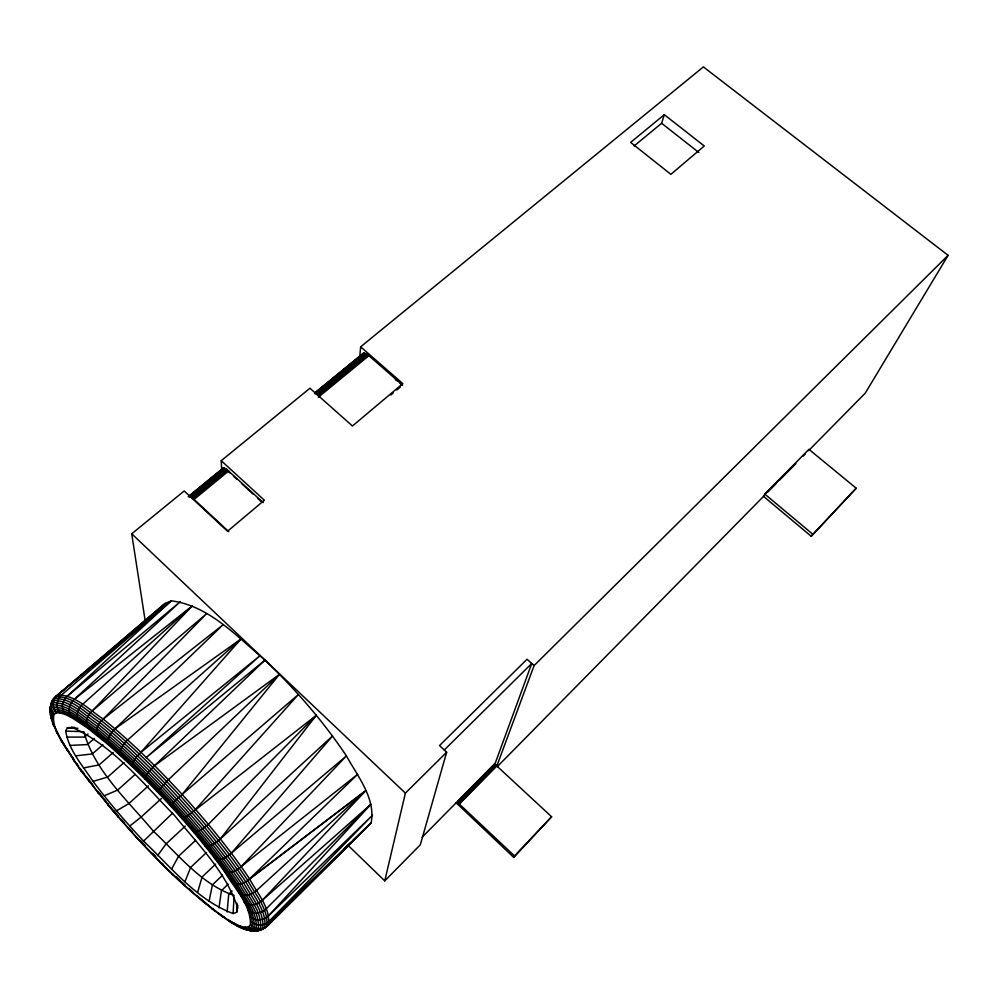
<?xml version="1.0" encoding="UTF-8"?>
<svg xmlns="http://www.w3.org/2000/svg" width="998" height="998" viewBox="0 0 998 998"><rect width="100%" height="100%" fill="white"/><g stroke="black" fill="none" stroke-linecap="round" stroke-linejoin="round"><path stroke-width="1.5" d="M74.638 727.367L67.377 727.742L65.718 731.11C68.762 750.321 82.672 765.616 93.051 781.384C108.707 802.267 125.748 822.065 143.562 841.114C171.12 867.2 196.718 899.947 233.108 913.544L236.713 912.297L237.823 905.236M236.713 912.297L237.025 903.24M233.108 913.544L234.019 896.99M234.405 923.2L230.9 922.214L228.143 919.907C234.368 923.162 241.042 928.302 248.465 926.868L250.448 924.946C251.022 904.575 234.168 888.045 224.413 871.404C200.473 838.457 173.44 807.869 144.86 778.927L146.918 774.186L152.831 767.312L264.994 660.077C295.283 689.156 323.028 721.005 346.431 755.91C357.546 776.244 375.822 798.213 371.169 822.801L268.437 924.946C250.398 941.576 226.858 919.158 211.938 908.529L222.978 916.95L221.593 916.027M144.86 778.927L132.36 766.651C132.085 760.763 137.15 756.185 140.955 752.292L260.154 655.561L146.294 757.519L264.994 660.077C237.087 636.786 209.093 605.624 171.282 600.821L165.132 603.391L55.314 696.866C50.087 701.083 49.276 709.578 53.942 714.518C51.21 728.029 62.313 740.104 68.039 751.482L60.703 739.842L52.557 722.664L58.395 734.628M227.132 912.01L228.717 894.283L232.072 891.027M359.667 357.596L360.652 346.83L703.39 66.916L948.1 255.338L865.229 393.187L808.667 450.585M263.21 502.618L226.534 469.197L223.253 468.037L220.121 471.38M457.595 801.307L459.342 804.051L514.494 855.91L513.783 857.457L455.874 802.542M219.024 907.818L221.406 890.678L228.143 884.191M444.272 750.009L531.747 663.47L495.145 763.433L496.842 766.002L551.607 816.751L513.783 857.457M215.655 910.987C175.074 881.209 140.855 843.11 107.959 805.112L107.909 803.752M107.796 804.538L139.533 840.827L140.294 840.378L145.421 845.78M209.081 901.182L212.437 884.852L222.566 875.159M88.884 669.259L55.314 696.866L57.809 694.957C75.536 695.032 89.271 709.84 103.181 719.084C131.574 741.913 157.447 767.699 182.147 794.433C206.399 821.167 229.64 848.961 249.662 879.051C257.16 893.222 270.757 907.918 268.437 924.946L264.408 928.452M400.173 383.244L402.606 385.128L368.873 355.7C367.364 354.203 362.948 351.421 362.162 354.914L353.766 361.8M347.803 845.106L384.766 880.86L405.388 793.123L446.655 752.23L439.507 745.568L527.069 659.241L534.092 665.591L496.842 766.002L459.342 804.051M51.846 702.567L52.47 700.272L57.809 694.957L165.132 603.391M53.106 700.758L53.742 698.45L56.225 696.567C73.914 696.704 87.587 711.512 101.472 720.756C129.815 743.597 155.663 769.371 180.339 796.08C204.578 822.801 227.818 850.558 247.853 880.598C255.351 894.744 268.949 909.378 266.716 926.381C261.85 929.886 254.59 929.35 250.448 924.946M53.518 722.003L51.26 718.61L50.125 711.986L51.035 708.742L53.393 707.021C70.384 707.594 83.395 721.791 96.731 730.798C123.852 752.879 148.652 777.654 172.355 803.328C195.645 828.989 218.001 855.623 237.399 884.39C244.735 897.988 257.771 911.898 256.074 928.29L253.954 930.261L250.448 930.647L243.774 928.751L234.892 923.736M446.655 752.23L420.32 844.77L384.766 880.86M197.629 892.349L202.083 877.005L215.63 864.118M634.117 145.97L661.624 123.265L664.306 114.683L704.251 145.995L670.881 174.338L630.624 142.402L664.306 114.683M118.338 815.99L118.45 817.225L98.004 791.651M129.179 828.24L128.867 829.014M185.004 881.596L190.668 867.399L206.511 852.442M157.497 791.888L166.629 781.434L279.49 674.324L182.147 794.433L170.072 805.336M51.522 703.702L50.062 707.744L50.125 711.986M171.544 869.246L178.492 856.321L195.546 840.353M763.557 496.393L764.817 494.11L808.941 449.349L856.209 488.209L811.212 536.263L763.557 496.393L497.291 766.651M811.212 536.263L856.209 488.209M157.609 855.635L165.893 844.083L185.291 826.07M205.151 846.142C211.002 847.102 216.129 842.462 220.333 838.994L316.329 715.292L188.273 815.478L182.347 819.021M215.306 859.116C221.169 861.199 227.095 856.82 231.336 853.165L332.509 736.013L220.333 838.994M140.955 752.292L241.142 638.845L115.02 728.827C110.803 732.769 106.299 738.982 108.632 744.995L132.36 766.651M195.521 809.366L298.439 694.471L182.147 794.433M250.199 916.576C255.201 921.404 263.771 920.68 268.524 915.84L370.844 804.351L262.237 900.321C257.621 904.924 249.45 906.733 244.111 902.317M262.237 900.321L365.842 790.616L249.55 878.876L357.646 774.311L241.167 866.588C236.85 870.493 230.176 874.348 224.413 871.404M514.494 855.91L551.607 816.751M87.899 728.278C84.368 722.452 87.612 714.955 92.352 710.85L192.252 605.898L74.314 699.336C69.199 703.602 67.19 711.861 71.369 717.425L87.899 728.278L108.632 744.995M143.562 841.114L172.679 813.058M241.167 866.588L346.431 755.91L231.336 853.165M251.034 921.516C255.887 926.468 264.507 926.094 269.26 921.216L372.591 815.154L268.524 915.84M97.804 735.95C94.785 730.012 98.69 723.088 103.181 719.084L206.623 613.658L92.352 710.85M767.849 492.026L776.444 483.306M779.663 480.038L795.768 463.683M422.179 837.185L495.17 763.258M457.62 801.706L495.17 763.67M457.733 801.98L495.27 763.944M457.895 802.292L495.432 764.256M471.742 788.457L476.021 784.116M458.107 802.629L495.632 764.593M458.369 802.991L495.894 764.955M458.668 803.353L496.181 765.304M458.993 803.702L496.505 765.666M316.329 715.292L208.333 824.311L200.86 830.136L194.099 832.694M57.809 694.957L171.282 600.821L67.34 696.155C62.113 700.471 60.591 708.917 64.97 714.343L71.369 717.425M370.844 804.351L266.179 908.854C261.476 913.594 253.055 914.804 247.891 910.151M371.169 822.801L266.117 927.017L371.169 822.801L269.26 921.216M795.518 463.658L764.817 494.11L812.609 534.08M803.203 456.049L805.386 453.865M534.092 665.591L948.1 255.338M115.02 728.827L223.09 624.736L103.181 719.084M344.273 848.762L351.009 842.287M353.255 840.129L366.715 827.192M74.314 699.336L180.376 601.619L67.34 696.155M161.439 798.487L140.718 817.399L129.752 826.057M148.415 785.875L128.779 803.627L116.504 810.825M192.252 605.898L82.697 704.251C77.732 708.443 75.137 716.377 79.042 722.078M135.092 774.46L117.689 790.054L104.166 795.805M262.486 929.55L264.769 927.516C266.903 910.563 253.355 896.029 245.857 881.933C225.86 852.018 202.694 824.36 178.53 797.726C153.942 771.105 128.193 745.419 99.962 722.614C86.14 713.383 72.555 698.637 54.927 698.413C52.283 702.916 52.757 708.979 56.225 712.921L59.905 712.846L64.97 714.343M241.142 638.845L127.682 739.955C123.702 743.859 118.787 749.261 120.222 755.274M124.026 762.522L107.734 777.018L93.051 781.384M113.211 752.48L99.201 764.867L83.47 767.936M102.869 744.695L92.327 753.939L75.711 755.835M94.411 738.42L87.362 744.57L70.022 745.444M88.011 734.004L84.481 737.073L66.641 737.098M171.282 600.821L61.826 694.708C56.549 699.024 55.389 707.582 59.905 712.846M390.917 394.983L393.249 393.012M396.767 390.056L400.273 387.099M223.253 468.037L188.273 496.617L190.032 496.58L192.976 498.451L227.606 469.996M318.412 395.383L367.775 354.826M192.976 498.451L194.086 499.424L228.717 470.956M318.312 397.279L368.873 355.7M91.28 667.288L94.872 664.331M98.465 661.375L100.873 659.404M314.62 393.05L363.222 353.304M189.233 496.093L222.554 468.773M315.493 392.576L362.336 354.178M189.283 496.368L223.864 468M314.582 393.624L363.908 353.18M189.196 496.742L202.282 486.014M330.962 380.5L333.357 378.529M336.962 375.572L339.357 373.601M342.963 370.657L345.358 368.686M347.766 366.715L351.358 363.771M190.032 496.58L224.637 468.187M315.393 393.748L364.732 353.28M190.917 497.004L225.536 468.598M316.316 394.098L365.68 353.591M191.903 497.628L226.534 469.197M317.327 394.647L366.703 354.115M145.147 620.544L131.724 533.805L184.193 490.954L227.544 531.248L264.345 500.235L221.232 460.702L309.941 388.247L352.456 426.009L402.818 383.594L360.652 346.83M50.985 704.401L53.393 702.592C70.758 703.016 84.094 717.537 97.729 726.681C125.511 749.224 150.885 774.573 175.137 800.82C198.951 827.08 221.818 854.338 241.591 883.791C249.038 897.689 262.387 911.947 260.466 928.676L258.257 930.685C250.548 931.72 242.851 929.063 236.277 925.121M154.615 765.641L279.49 674.324M53.942 714.518L56.225 712.921M258.781 929.974L261.251 929.699M185.141 885.064L172.08 873.712L172.517 874.323L173.203 874.672L161.289 863.158L162.886 863.757M65.718 731.11L83.844 731.696C94.486 770.893 127.869 800.571 153.205 830.997C178.006 854.3 201.072 884.053 234.106 895.48M67.377 727.742L77.956 728.29M239.657 926.905L241.578 927.267M214.196 910.475L202.719 901.169L209.642 906.196M71.656 727.193C113.473 745.818 143.288 783.704 174.75 815.715C197.891 844.533 226.521 872.165 237.736 908.217M242.788 927.791C248.24 930.373 254.415 931.608 260.416 930.311L262.661 928.277C264.695 911.436 251.234 897.015 243.749 883.005C223.839 853.29 200.798 825.795 176.783 799.336C152.332 772.851 126.734 747.315 98.702 724.61C84.967 715.416 71.482 700.758 53.979 700.446L51.547 702.28L50.062 707.744L50.461 711.362M229.403 921.216L238.485 926.231M184.081 884.877L182.671 883.642L204.715 902.903M232.309 882.806C237.948 886.399 245.258 883.205 249.662 879.051L365.842 790.616L256.711 890.341C252.207 894.744 244.398 897.227 238.909 893.16M220.446 914.804L232.584 922.888M217.876 912.634L224.538 917.549M108.42 805.461L80.963 770.743L60.703 739.842M395.308 379.49L397.74 381.361M661.624 123.265L698.874 152.532M196.955 895.593L206.037 903.315M189.42 888.894L192.614 891.763M248.465 926.868L251.933 929.475L256.074 930.66L258.245 928.676C260.054 912.11 246.855 898.013 239.458 884.253C219.847 855.124 197.217 828.153 173.64 802.167C149.638 776.182 124.538 751.095 97.068 728.765C83.57 719.683 70.384 705.312 53.193 704.813L50.811 706.572L49.9 709.877L51.26 718.61M227.831 470.969L230.114 473.064M233.532 476.196L236.963 479.339M241.528 483.531L252.931 494.01M257.496 498.202L260.927 501.345M194.086 499.424L228.767 531.647M245.159 927.279L248.49 929.874L251.933 929.475L254.003 927.516C255.6 911.324 242.739 897.614 235.478 884.191C216.329 855.835 194.286 829.563 171.307 804.251C147.929 778.939 123.49 754.5 96.756 732.707C83.583 723.8 70.758 709.803 53.979 709.154L51.647 710.825L50.748 714.007L53.044 717.574M176.322 876.793L179.628 879.899M131.724 533.805L405.388 793.123M240.605 926.219L242.077 927.641L246.706 928.739L250.086 928.327L252.107 926.394C253.617 910.413 240.955 896.903 233.769 883.654C214.894 855.735 193.175 829.862 170.546 804.937C147.517 779.999 123.44 755.923 97.118 734.441C84.119 725.633 71.482 711.848 54.927 711.137L52.62 712.772L51.734 715.89L52.22 720.406M152.607 853.302L155.688 856.434M162.113 863.819L139.558 840.678M130.189 829.35L132.21 831.559M128.804 828.739L131.798 832.008M135.79 836.374L139.782 840.728M62.662 742.587L55.776 729.887M121.294 819.333L124.251 822.676M113.597 810.426L117.39 814.879M54.054 726.22L50.424 714.618L53.131 724.523L55.327 727.729M99.8 793.847L101.609 796.055M104.303 799.348L106.112 801.544M86.177 776.432L93.363 785.75M88.735 779.85L98.902 793.834L98.004 792.599M82.772 771.878L84.468 774.149M80.214 768.46L89.995 782.494L88.847 780.935M72.555 757.632L74.463 761.187L65.868 747.502L74.251 760.039M76.809 763.645L78.505 766.052M72.866 759.004L81.811 771.566L80.426 769.695M61.851 740.865L64.259 744.857M56.3 731.646L57.185 733.231M221.232 460.702L221.668 470.008"/></g></svg>
